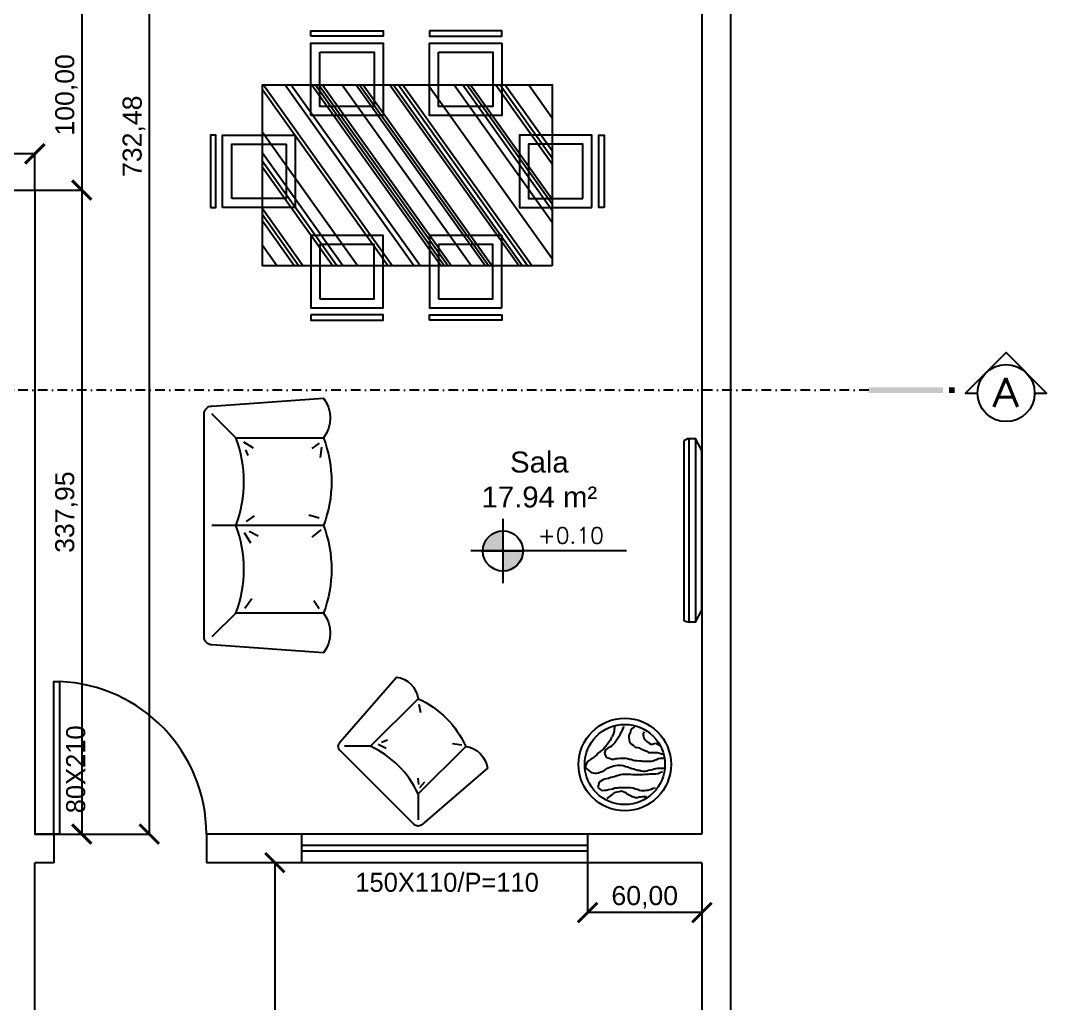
# Model space of a CAD drawing. Header units: metres. Extents: x 13415 to 21618, y 7657 to 10396.
# Drawn here: x 15992 to 16530, y 8589 to 9105 of the extents above; entities that cross this region are included whole.
import ezdxf
from ezdxf.enums import TextEntityAlignment as Align

# ---------------------------------------------------------------- set-up
doc = ezdxf.new("R2010")
doc.units = ezdxf.units.M
doc.header["$LTSCALE"] = 0.2
doc.linetypes.add('DASHDOTX2', pattern=[50.8, 25.4, -12.7, 0, -12.7])
for name, color, linetype in [('01', 1, 'Continuous'), ('02', 2, 'Continuous'), ('03', 3, 'Continuous'), ('04', 4, 'Continuous'), ('05', 5, 'Continuous'), ('06', 6, 'Continuous'), ('ARQ-SÍMBOLOS', 2, 'Continuous'), ('ARQ-TEXTO2', 2, 'Continuous'), ('Block1', 1, 'Continuous'), ('Block2', 2, 'Continuous')]:
    doc.layers.add(name, color=color, linetype=linetype)
doc.styles.add('ROMANS', font='romans.shx')
doc.styles.get("Standard").update_dxf_attribs({"font": 'arial.ttf'})
doc.dimstyles.new('Cotas Externas', dxfattribs={"dimtxt": 10, "dimasz": 10.2, "dimexe": 0.125, "dimexo": 0.0625, "dimgap": 2, "dimtad": 1, "dimzin": 1, "dimtxsty": 'Standard', "dimblk": 'ARCHTICK', "dimcen": 0.2, "dimclrd": 2, "dimclre": 2, "dimadec": 0, "dimazin": 0, "dimtfac": 1, "dimtmove": 0, "dimatfit": 3, "dimfxl": 1, "dimarcsym": 0})

# ---------------------------------------------------------------- blocks, each defined once
blk = doc.blocks.new('Mesa018')
at = {"layer": 'Block1'}
for p, q in [((-80, 97.44), (-10.5, 0)), ((-79.43, 100), (-8.1, 0)), ((-67.47, 100), (3.86, 0)), ((-64.12, 100), (7.22, 0)), ((-52.63, 100), (18.7, 0)), ((-50.71, 100), (20.62, 0)), ((-48.8, 100), (22.53, 0)), ((-46.88, 100), (24.45, 0)), ((-35.87, 100), (35.46, 0)), ((-28.21, 100), (43.12, 0)), ((-26.3, 100), (45.03, 0)), ((-24.38, 100), (46.95, 0)), ((-9.54, 100), (61.79, 0)), ((-7.63, 100), (63.7, 0)), ((-4.75, 100), (66.58, 0)), ((-2.36, 100), (68.97, 0)), ((11.52, 100), (80, 4)), ((25.89, 100), (80, 24.14)), ((30.67, 100), (80, 30.85)), ((33.07, 100), (80, 34.2)), ((34.98, 100), (80, 36.89)), ((48.86, 100), (80, 56.35)), ((51.26, 100), (80, 59.71)), ((54.13, 100), (80, 63.73)), ((67.06, 100), (80, 81.85)), ((-80, 73.95), (-27.25, 0)), ((-80, 62.54), (-35.39, 0)), ((-80, 57.84), (-38.74, 0)), ((-80, 54.48), (-41.14, 0)), ((-80, 31.67), (-57.41, 0)), ((-80, 28.31), (-59.81, 0)), ((-80, 24.95), (-62.2, 0)), ((-80, 11.53), (-71.77, 0))]:
    blk.add_line(p, q, dxfattribs=at)
at = {"layer": 'Block2'}
for points in [[(-53.26, 126.94), (-53.26, 129.94), (-13.26, 129.94), (-13.26, 126.94)], [(12.32, 129.94), (12.32, 126.94), (52.32, 126.94), (52.32, 129.94)], [(-53.26, 83.13), (-53.26, 123.13), (-13.26, 123.13), (-13.26, 83.13)], [(52.32, 123.13), (52.32, 83.13), (12.32, 83.13), (12.32, 123.13)], [(-48.26, 118.13), (-18.26, 118.13), (-18.26, 88.13), (-48.26, 88.13)], [(17.32, 118.13), (47.32, 118.13), (47.32, 88.13), (17.32, 88.13)], [(80, 0), (-80, 0), (-80, 100), (80, 100)], [(-108.75, 32.24), (-105.75, 32.24), (-105.75, 72.24), (-108.75, 72.24)], [(-101.95, 32.24), (-101.95, 72.24), (-61.95, 72.24), (-61.95, 32.24)], [(101.95, 32.24), (101.95, 72.24), (61.95, 72.24), (61.95, 32.24)], [(108.75, 32.24), (105.75, 32.24), (105.75, 72.24), (108.75, 72.24)], [(-96.95, 37.24), (-96.95, 67.24), (-66.95, 67.24), (-66.95, 37.24)], [(96.95, 37.24), (96.95, 67.24), (66.95, 67.24), (66.95, 37.24)], [(-53.26, 16.87), (-53.26, -23.13), (-13.26, -23.13), (-13.26, 16.87)], [(-48.26, -18.13), (-18.26, -18.13), (-18.26, 11.87), (-48.26, 11.87)], [(52.32, -23.13), (52.32, 16.87), (12.32, 16.87), (12.32, -23.13)], [(17.32, -18.13), (47.32, -18.13), (47.32, 11.87), (17.32, 11.87)], [(-53.26, -26.94), (-53.26, -29.94), (-13.26, -29.94), (-13.26, -26.94)], [(12.32, -29.94), (12.32, -26.94), (52.32, -26.94), (52.32, -29.94)]]:
    blk.add_lwpolyline(points, close=True, dxfattribs=at)
blk = doc.blocks.new('MsCentro01')
at = {"layer": 'Block1'}
for p, q in [((-6.91, 21.67), (-7.47, 19.43)), ((-6.36, 25.01), (-6.91, 22.78)), ((-6.91, 22.78), (-6.91, 21.67)), ((-2.73, 20.27), (-3.28, 19.15)), ((-1.89, 21.39), (-2.73, 20.27)), ((-1.61, 22.5), (-1.89, 21.39)), ((-1.05, 23.62), (-1.61, 22.5)), ((-0.77, 24.74), (-1.05, 23.62)), ((3.7, 21.11), (2.58, 18.88)), ((3.97, 22.22), (3.7, 21.11)), ((4.81, 23.34), (3.97, 22.22)), ((6.21, 24.46), (4.81, 23.34)), ((12.63, 21.11), (11.79, 19.71)), ((-10.26, 14.41), (-11.1, 13.29)), ((-9.43, 15.53), (-10.26, 14.41)), ((-9.15, 16.64), (-9.43, 15.53)), ((-8.59, 17.76), (-9.15, 16.64)), ((-7.47, 19.43), (-8.31, 18.04)), ((-6.36, 14.13), (-7.47, 13.02)), ((-5.52, 15.25), (-6.36, 14.13)), ((-4.68, 16.64), (-5.52, 15.25)), ((-3.84, 18.04), (-4.68, 16.64)), ((-3.28, 19.15), (-3.84, 18.04)), ((2.58, 18.88), (2.58, 17.48)), ((2.58, 17.48), (2.86, 16.09)), ((2.86, 16.09), (3.14, 14.69)), ((3.14, 14.69), (4.25, 13.29)), ((11.79, 19.71), (12.07, 18.32)), ((12.07, 18.32), (12.35, 17.2)), ((12.35, 17.2), (13.19, 16.09)), ((13.19, 16.09), (14.3, 14.97)), ((14.3, 14.97), (15.7, 13.85)), ((15.7, 13.85), (16.82, 13.29)), ((17.93, 13.29), (19.05, 13.57)), ((19.05, 13.57), (20.17, 13.85)), ((20.17, 13.85), (21.28, 13.29)), ((-17.24, 7.43), (-18.08, 6.32)), ((-16.13, 8.27), (-17.24, 7.43)), ((-15.01, 9.11), (-16.13, 8.27)), ((-13.89, 9.95), (-15.01, 9.11)), ((-13.34, 11.06), (-13.89, 9.95)), ((-12.22, 11.9), (-13.34, 11.06)), ((-12.78, 8.83), (-13.06, 7.43)), ((-13.06, 7.43), (-12.78, 6.04)), ((-11.94, 9.95), (-12.78, 8.83)), ((-11.1, 13.29), (-12.22, 11.9)), ((-10.82, 10.78), (-11.94, 9.95)), ((-9.71, 11.34), (-10.82, 10.78)), ((-8.59, 11.9), (-9.71, 11.34)), ((-7.47, 13.02), (-8.59, 11.9)), ((4.25, 13.29), (5.37, 12.46)), ((5.37, 12.46), (6.77, 11.34)), ((6.77, 11.34), (8.16, 11.06)), ((8.16, 11.06), (9.28, 10.78)), ((9.28, 10.78), (10.67, 9.95)), ((10.67, 9.95), (11.79, 9.67)), ((11.79, 9.67), (12.91, 9.11)), ((12.91, 9.11), (14.3, 8.55)), ((14.3, 8.55), (15.42, 7.71)), ((15.42, 7.71), (21.28, 7.71)), ((16.82, 13.29), (17.93, 13.29)), ((21.28, 13.29), (22.4, 12.46)), ((21.28, 7.71), (22.68, 7.43)), ((22.68, 7.43), (23.8, 6.88)), ((23.8, 6.88), (24.91, 6.6)), ((-24.5, 1.02), (-25.06, -0.1)), ((-23.67, 2.13), (-24.5, 1.02)), ((-21.43, 3.81), (-23.67, 2.13)), ((-20.32, 4.36), (-21.43, 3.81)), ((-19.2, 5.48), (-20.32, 4.36)), ((-18.08, 6.32), (-19.2, 5.48)), ((-12.78, 6.04), (-11.94, 4.64)), ((-11.94, 4.64), (-10.82, 4.36)), ((-10.82, 4.36), (-9.43, 3.81)), ((-9.43, 3.81), (-8.31, 3.53)), ((-8.31, 3.53), (-6.91, 3.53)), ((-6.91, 3.53), (-5.8, 3.81)), ((-5.8, 3.81), (-4.4, 3.81)), ((-4.4, 3.81), (-3.28, 4.09)), ((-3.28, 4.09), (0.62, 4.09)), ((0.62, 4.09), (1.74, 3.81)), ((1.74, 3.81), (2.86, 3.53)), ((2.86, 3.53), (3.97, 3.53)), ((3.97, 3.53), (5.09, 2.97)), ((5.09, 2.97), (6.49, 2.69)), ((6.49, 2.69), (7.88, 2.69)), ((7.88, 2.69), (9.56, 2.41)), ((9.56, 2.41), (10.67, 2.41)), ((10.67, 2.41), (11.79, 2.13)), ((11.79, 2.13), (17.38, 2.13)), ((17.38, 2.13), (18.49, 2.41)), ((18.49, 2.41), (19.61, 2.97)), ((19.61, 2.97), (20.73, 3.25)), ((20.73, 3.25), (21.84, 3.81)), ((21.84, 3.81), (22.96, 4.09)), ((22.96, 4.09), (25.19, 4.09)), ((-25.06, -0.1), (-25.62, -1.22)), ((-25.62, -1.22), (-25.34, -2.33)), ((-25.34, -2.33), (-24.22, -3.17)), ((-24.22, -3.17), (-23.11, -4.01)), ((-23.11, -4.01), (-21.71, -5.12)), ((-21.71, -5.12), (-20.6, -5.4)), ((-20.6, -5.4), (-19.48, -5.68)), ((-19.48, -5.68), (-18.36, -5.68)), ((-18.36, -5.68), (-16.97, -5.4)), ((-16.97, -5.4), (-15.85, -4.84)), ((-15.85, -4.84), (-14.73, -4.57)), ((-14.73, -4.57), (-13.62, -4.01)), ((-13.62, -4.01), (-12.5, -3.17)), ((-12.5, -3.17), (-11.1, -2.33)), ((-11.1, -2.33), (-9.71, -1.77)), ((-9.71, -1.77), (-8.31, -1.22)), ((-8.31, -1.22), (-7.19, -0.94)), ((-7.19, -0.94), (-6.08, -0.66)), ((-6.08, -0.66), (-4.68, -0.38)), ((-4.68, -0.38), (-2.45, -0.38)), ((-1.61, -6.52), (-2.73, -6.8)), ((-2.45, -0.38), (-1.05, -0.66)), ((3.7, -6.52), (-1.61, -6.52)), ((-1.05, -0.66), (0.62, -1.22)), ((0.62, -1.22), (1.74, -1.5)), ((1.74, -1.5), (3.42, -2.05)), ((3.42, -2.05), (4.53, -2.61)), ((5.09, -6.8), (3.7, -6.52)), ((4.53, -2.61), (5.93, -2.89)), ((5.93, -2.89), (7.05, -3.17)), ((7.05, -3.17), (8.16, -3.73)), ((8.16, -3.73), (9.28, -3.73)), ((9.28, -3.73), (10.67, -4.01)), ((10.67, -4.01), (11.79, -4.29)), ((12.91, -6.52), (11.51, -6.8)), ((11.79, -4.29), (12.91, -4.29)), ((12.91, -4.29), (14.3, -4.01)), ((15.14, -6.52), (12.91, -6.52)), ((14.3, -4.01), (15.42, -3.73)), ((16.26, -6.24), (15.14, -6.52)), ((15.42, -3.73), (16.82, -3.45)), ((20.17, -6.24), (16.26, -6.24)), ((16.82, -3.45), (17.93, -3.17)), ((17.93, -3.17), (19.05, -2.89)), ((19.05, -2.89), (21.28, -2.33)), ((21.56, -5.96), (20.17, -6.24)), ((21.28, -2.33), (25.75, -2.33)), ((22.96, -5.4), (21.56, -5.96)), ((24.36, -4.84), (22.96, -5.4)), ((-16.69, -11.54), (-17.24, -13.77)), ((-15.57, -10.7), (-16.69, -11.54)), ((-14.45, -10.15), (-15.57, -10.7)), ((-13.06, -9.59), (-14.45, -10.15)), ((-11.94, -9.31), (-13.06, -9.59)), ((-10.54, -9.03), (-11.94, -9.31)), ((-9.15, -8.47), (-10.54, -9.03)), ((-8.03, -8.19), (-9.15, -8.47)), ((-6.64, -7.91), (-8.03, -8.19)), ((-5.24, -7.36), (-6.64, -7.91)), ((-4.12, -7.08), (-5.24, -7.36)), ((-2.73, -6.8), (-4.12, -7.08)), ((11.51, -6.8), (5.09, -6.8)), ((-17.24, -13.77), (-17.52, -14.89)), ((-17.52, -14.89), (-15.29, -16.56)), ((-15.29, -16.56), (-14.17, -16.84)), ((-14.17, -16.84), (-13.06, -16.56)), ((-13.06, -16.56), (-11.94, -16.56)), ((-11.94, -16.56), (-10.54, -16.29)), ((-10.54, -16.29), (-7.75, -15.73)), ((-9.71, -20.75), (-8.03, -19.36)), ((-8.03, -19.36), (-6.64, -18.24)), ((-7.75, -15.73), (-6.36, -15.17)), ((-6.64, -18.24), (-4.96, -17.68)), ((-6.36, -15.17), (-4.96, -15.17)), ((-4.96, -15.17), (-3.84, -14.89)), ((-4.96, -17.68), (-3.56, -17.4)), ((-3.84, -14.89), (3.7, -14.89)), ((-3.56, -17.4), (-2.17, -17.12)), ((-2.17, -17.12), (-1.05, -17.4)), ((-1.05, -17.4), (0.07, -17.96)), ((0.07, -17.96), (1.18, -18.8)), ((1.18, -18.8), (2.3, -19.36)), ((2.3, -19.36), (3.7, -20.19)), ((3.7, -14.89), (5.37, -15.17)), ((5.37, -15.17), (6.77, -15.73)), ((6.77, -15.73), (8.16, -16.01)), ((8.16, -16.01), (9.56, -16.56)), ((9.56, -16.56), (10.67, -16.84)), ((10.67, -16.84), (12.91, -16.84)), ((12.91, -16.84), (14.03, -16.56)), ((14.03, -16.56), (15.14, -16.56)), ((15.14, -16.56), (16.26, -16.29)), ((16.26, -16.29), (17.38, -16.01)), ((17.38, -16.01), (18.49, -15.45)), ((18.49, -15.45), (19.61, -15.17)), ((-11.38, -22.15), (-9.71, -20.75)), ((3.7, -20.19), (4.81, -20.75)), ((4.81, -20.75), (5.93, -21.03)), ((5.93, -21.03), (7.05, -21.31)), ((7.05, -21.31), (8.16, -21.31)), ((8.16, -21.31), (9.28, -21.03)), ((9.28, -21.03), (10.4, -21.03)), ((10.4, -21.03), (11.51, -20.75)), ((11.51, -20.75), (13.75, -20.75)), ((13.75, -20.75), (14.03, -21.03))]:
    blk.add_line(p, q, dxfattribs=at)
at = {"layer": 'Block2'}
for radius in [30, 26]:
    blk.add_circle((0, 0), radius, dxfattribs=at)
blk = doc.blocks.new('Sofa002b')
at = {"layer": 'Block1'}
for p, q in [((-70.7, 0), (-70.7, 71.5)), ((72.3, 71.5), (72.3, 0)), ((-66.64, 64.29), (-58.73, 58.49)), ((-4.92, 64.81), (-13.36, 59.54)), ((-3.86, 60.6), (-7.55, 53.22)), ((4.05, 62.71), (8.8, 56.38)), ((62.61, 63.76), (57.86, 61.65)), ((68.94, 65.34), (64.19, 57.43)), ((-2.81, 2.08), (-8.61, 9.46)), ((6.69, 3.66), (9.33, 12.09)), ((67.89, 3.66), (63.67, 9.46)), ((-67.17, 3.66), (-60.84, 7.88)), ((64.72, 1.55), (56.28, 2.61))]:
    blk.add_line(p, q, dxfattribs=at)
for points in [[(-70.7, 71.5), (-90.2, 91)], [(0.8, 0), (0.8, 91)], [(72.3, 71.5), (91.8, 91)]]:
    blk.add_lwpolyline(points, dxfattribs=at)
for centre in [(-34.95, 166.83), (36.55, 166.83)]:
    blk.add_arc(centre, 101.82, 249.44395, 290.55605, dxfattribs=at)
at = {"layer": 'Block2'}
blk.add_lwpolyline([(0.8, 0, -0.181335), (-70.7, 0, -0.333333), (-103.2, 0), (-96.7, 91, -0.414214), (-90.2, 97.5), (91.8, 97.5, -0.414214), (98.3, 91), (104.8, 0, -0.333333), (72.3, 0, -0.181335)], format="xyb", close=True, dxfattribs=at)
blk = doc.blocks.new('Sofa002a')
at = {"layer": 'Block1'}
for p, q in [((-26.98, 4.94), (-26.98, 59.94)), ((28.02, 59.94), (28.02, 4.94)), ((-24.32, 55.2), (-23.92, 49.12)), ((-21.89, 53.98), (-17.83, 50.74)), ((24.78, 54.39), (17.88, 51.96)), ((23.97, 51.14), (21.94, 46.28)), ((-23.92, 6.54), (-17.83, 11)), ((24.37, 7.75), (18.69, 11.4))]:
    blk.add_line(p, q, dxfattribs=at)
for points in [[(-26.98, 59.94), (-41.97, 74.94)], [(28.02, 59.94), (43.02, 74.94)]]:
    blk.add_lwpolyline(points, dxfattribs=at)
blk.add_arc((0.53, 133.27), 78.32, 249.44395, 290.55605, dxfattribs=at)
at = {"layer": 'Block2'}
blk.add_lwpolyline([(28.02, 4.94, -0.181335), (-26.98, 4.94, -0.333333), (-51.97, 4.94), (-46.98, 74.94, -0.414214), (-41.97, 79.94), (43.02, 79.94, -0.414214), (48.02, 74.94), (53.02, 4.94, -0.333333)], format="xyb", close=True, dxfattribs=at)
blk = doc.blocks.new('_ArchTick')
at = {"color": 0, "linetype": 'ByBlock', "const_width": 0.15}
blk.add_lwpolyline([(-0.5, -0.5), (0.5, 0.5)], dxfattribs=at)
blk = doc.blocks.new('*D167')
at = {"layer": '04', "color": 2, "lineweight": -2, "transparency": 16777216}
for p, q in [((15999.4, 9410.04), (16059.47, 9410.04)), ((16059.34, 9410.04), (16059.34, 8677.57)), ((15999.4, 8677.57), (16059.47, 8677.57))]:
    blk.add_line(p, q, dxfattribs=at)
at = {"layer": 'Defpoints', "color": 0, "transparency": 16777216}
for p in [(15999.34, 9410.04), (15999.34, 8677.57), (16059.34, 8677.57)]:
    blk.add_point(p, dxfattribs=at)
at = {"layer": '04', "color": 2, "lineweight": -2, "transparency": 16777216, "xscale": 10.2, "yscale": 10.2, "zscale": 10.2}
for p, rotation in [((16059.34, 9410.04), 90), ((16059.34, 8677.57), 270)]:
    blk.add_blockref('_ArchTick', p, dxfattribs=dict(at, rotation=rotation))
at = {"layer": '04', "color": 0, "transparency": 16777216, "insert": (16051.33, 9043.8), "char_height": 10, "attachment_point": 5, "rotation": 90}
blk.add_mtext('732,48', dxfattribs=at)
blk = doc.blocks.new('Nível_Planta')
at = {"layer": 'ARQ-SÍMBOLOS', "ltscale": 0.1}
h = blk.add_hatch(color=1, dxfattribs=at)
h.dxf.hatch_style = 1
h.paths.add_polyline_path([(-0.25, 0), (0, 0), (0, 0.25, 0.414214)])
h.paths.add_polyline_path([(0.25, 0), (0, 0), (0, -0.25, 0.414214)])
at = {"layer": 'ARQ-SÍMBOLOS', "color": 1}
for p, q in [((0, 0.4), (0, -0.4)), ((1.535, 0), (-0.4, 0))]:
    blk.add_line(p, q, dxfattribs=at)
at = {"layer": 'ARQ-SÍMBOLOS', "color": 1, "ltscale": 0.1}
blk.add_line((-0.25, 0), (0.25, 0), dxfattribs=at)
at = {"layer": 'ARQ-SÍMBOLOS', "color": 1}
blk.add_circle((0, 0), 0.25, dxfattribs=at)
at = {"layer": 'ARQ-TEXTO2', "style": 'ROMANS'}
blk.add_attdef('NIVEL-ACABADO', text='', height=0.2, dxfattribs=at).set_placement((0.432, 0.034), align=Align.BOTTOM_LEFT)
blk = doc.blocks.new('*D125')
at = {"layer": '04', "color": 2, "lineweight": -2, "transparency": 16777216}
for p, q in [((15999.4, 9015.52), (16024.09, 9015.52)), ((16023.96, 9015.52), (16023.96, 8677.57)), ((15999.4, 8677.57), (16024.09, 8677.57))]:
    blk.add_line(p, q, dxfattribs=at)
at = {"layer": 'Defpoints', "color": 0, "transparency": 16777216}
for p in [(15999.34, 9015.52), (15999.34, 8677.57), (16023.96, 8677.57)]:
    blk.add_point(p, dxfattribs=at)
at = {"layer": '04', "color": 2, "lineweight": -2, "transparency": 16777216, "xscale": 10.2, "yscale": 10.2, "zscale": 10.2}
for p, rotation in [((16023.96, 9015.52), 90), ((16023.96, 8677.57), 270)]:
    blk.add_blockref('_ArchTick', p, dxfattribs=dict(at, rotation=rotation))
at = {"layer": '04', "color": 0, "transparency": 16777216, "insert": (16015.95, 8846.54), "char_height": 10, "attachment_point": 5, "rotation": 90}
blk.add_mtext('337,95', dxfattribs=at)
blk = doc.blocks.new('*D203')
at = {"layer": '04', "color": 2, "lineweight": -2, "transparency": 16777216}
for p, q in [((15974.34, 9034.58), (15926.26, 9034.58)), ((15974.34, 9015.58), (15974.34, 9034.71)), ((15999.34, 9034.58), (15974.34, 9034.58)), ((15999.34, 9015.58), (15999.34, 9034.71))]:
    blk.add_line(p, q, dxfattribs=at)
at = {"layer": 'Defpoints', "color": 0, "transparency": 16777216}
for p in [(15974.34, 9034.58), (15974.34, 9015.52), (15999.34, 9015.52)]:
    blk.add_point(p, dxfattribs=at)
at = {"layer": '04', "color": 2, "lineweight": -2, "transparency": 16777216, "xscale": 10.2, "yscale": 10.2, "zscale": 10.2, "rotation": 180}
blk.add_blockref('_ArchTick', (15974.34, 9034.58), dxfattribs=at)
at = {"layer": '04', "color": 2, "lineweight": -2, "transparency": 16777216, "xscale": 10.2, "yscale": 10.2, "zscale": 10.2}
blk.add_blockref('_ArchTick', (15999.34, 9034.58), dxfattribs=at)
at = {"layer": '04', "color": 0, "transparency": 16777216, "insert": (15945.2, 9042.59), "char_height": 10, "attachment_point": 5}
blk.add_mtext('25,00', dxfattribs=at)
blk = doc.blocks.new('Corte002')
at = {"layer": 'Block2'}
blk.add_lwpolyline([(-63, 0), (-69.21, 0), (-48, 21.21), (-26.79, 0), (-33, 0, 1)], format="xyb", close=True, dxfattribs=at)
blk.add_arc((-48, 0), 15, 180, 0, dxfattribs=at)
for points in [[(-21, 0), (-21, 3), (-18, 0), (-18, 3)], [(-15, 0), (-15, 3), (24, 0), (24, 3)]]:
    blk.add_solid(points, dxfattribs=at)
at = {"layer": 'Block2', "color": 4, "style": 'ROMANS', "oblique": 0.1222, "width": 1.2}
blk.add_attdef('A', text='', height=15, dxfattribs=at).set_placement((-47.82, 0.33), align=Align.MIDDLE)
blk = doc.blocks.new('*D214')
at = {"layer": '04', "color": 2, "lineweight": -2, "transparency": 16777216}
for p, q in [((15999.4, 9115.52), (16024.09, 9115.52)), ((16023.96, 9115.52), (16023.96, 9015.52)), ((15999.4, 9015.52), (16024.09, 9015.52))]:
    blk.add_line(p, q, dxfattribs=at)
at = {"layer": 'Defpoints', "color": 0, "transparency": 16777216}
for p in [(15999.34, 9115.52), (15999.34, 9015.52), (16023.96, 9015.52)]:
    blk.add_point(p, dxfattribs=at)
at = {"layer": '04', "color": 2, "lineweight": -2, "transparency": 16777216, "xscale": 10.2, "yscale": 10.2, "zscale": 10.2}
for p, rotation in [((16023.96, 9115.52), 90), ((16023.96, 9015.52), 270)]:
    blk.add_blockref('_ArchTick', p, dxfattribs=dict(at, rotation=rotation))
at = {"layer": '04', "color": 0, "transparency": 16777216, "insert": (16015.95, 9065.52), "char_height": 10, "attachment_point": 5, "rotation": 90}
blk.add_mtext('100,00', dxfattribs=at)
blk = doc.blocks.new('*D252')
at = {"layer": '04', "color": 2, "linetype": 'ByBlock', "lineweight": -2, "transparency": 16777216}
for p, q in [((16289.34, 8662.5), (16289.34, 8636.24)), ((16349.34, 8662.5), (16349.34, 8636.24)), ((16349.34, 8636.36), (16289.34, 8636.36))]:
    blk.add_line(p, q, dxfattribs=at)
at = {"layer": 'Defpoints', "color": 0, "linetype": 'ByBlock', "transparency": 16777216}
for p in [(16289.34, 8662.57), (16349.34, 8662.57), (16289.34, 8636.36)]:
    blk.add_point(p, dxfattribs=at)
at = {"layer": '04', "color": 2, "linetype": 'ByBlock', "lineweight": -2, "transparency": 16777216, "xscale": 10.2, "yscale": 10.2, "zscale": 10.2, "rotation": 180}
blk.add_blockref('_ArchTick', (16289.34, 8636.36), dxfattribs=at)
at = {"layer": '04', "color": 2, "linetype": 'ByBlock', "lineweight": -2, "transparency": 16777216, "xscale": 10.2, "yscale": 10.2, "zscale": 10.2}
blk.add_blockref('_ArchTick', (16349.34, 8636.36), dxfattribs=at)
at = {"layer": '04', "color": 0, "linetype": 'ByBlock', "transparency": 16777216, "insert": (16319.34, 8644.37), "char_height": 10, "attachment_point": 5}
blk.add_mtext('60,00', dxfattribs=at)
blk = doc.blocks.new('*D265')
at = {"layer": '04', "color": 2, "linetype": 'ByBlock', "lineweight": -2, "transparency": 16777216}
for p, q in [((16139.28, 8662.57), (16125.15, 8662.57)), ((16125.27, 8662.57), (16125.27, 8276.71)), ((16139.28, 8276.71), (16125.15, 8276.71))]:
    blk.add_line(p, q, dxfattribs=at)
at = {"layer": 'Defpoints', "color": 0, "linetype": 'ByBlock', "transparency": 16777216}
for p in [(16139.34, 8662.57), (16125.27, 8276.71), (16139.34, 8276.71)]:
    blk.add_point(p, dxfattribs=at)
at = {"layer": '04', "color": 2, "linetype": 'ByBlock', "lineweight": -2, "transparency": 16777216, "xscale": 10.2, "yscale": 10.2, "zscale": 10.2}
for p, rotation in [((16125.27, 8662.57), 90), ((16125.27, 8276.71), 270)]:
    blk.add_blockref('_ArchTick', p, dxfattribs=dict(at, rotation=rotation))
at = {"layer": '04', "color": 0, "linetype": 'ByBlock', "transparency": 16777216, "insert": (16117.26, 8469.64), "char_height": 10, "attachment_point": 5, "rotation": 90}
blk.add_mtext('385,85', dxfattribs=at)

msp = doc.modelspace()

# ---------------------------------------------------------------- linework, layer by layer
at = {"color": 8, "linetype": 'Continuous'}
for p, q in [((16339.924, 8883.931), (16339.924, 8789.429)), ((16342.569, 8885.246), (16345.955, 8885.246)), ((16342.569, 8788.703), (16342.569, 8885.246)), ((16339.924, 8789.429), (16342.569, 8788.703)), ((16345.955, 8788.703), (16342.569, 8788.703))]:
    msp.add_line(p, q, dxfattribs=at)
msp.add_lwpolyline([(16349.34, 8878.932), (16345.955, 8885.246), (16345.955, 8788.703), (16349.34, 8795.017)], close=True, dxfattribs=at)
msp.add_arc((16344.062, 8878.926), 6.493, 103.29085, 129.58558, dxfattribs=at)
at = {"layer": '01'}
msp.add_arc((16009.238, 8677.524), 80.103, 0.0304, 87.78022, dxfattribs=at)
msp.add_arc((16009.238, 8677.524), 80.103, 0.0304, 87.78022, dxfattribs=at)
at = {"layer": '02'}
for p, q in [((16289.34, 8677.566), (16139.34, 8677.566)), ((16289.34, 8662.566), (16139.34, 8662.566))]:
    msp.add_line(p, q, dxfattribs=at)
msp.add_lwpolyline([(16009.34, 8677.566), (16009.34, 8757.566), (16012.34, 8757.566), (16012.34, 8677.566)], close=True, dxfattribs=at)
at = {"layer": '03'}
for p, q in [((16289.34, 8671.566), (16139.34, 8671.566)), ((16289.34, 8668.566), (16139.34, 8668.566))]:
    msp.add_line(p, q, dxfattribs=at)
at = {"layer": '04', "linetype": 'DASHDOTX2'}
msp.add_line((16436.906, 8910.517), (15270.757, 8910.517), dxfattribs=at)
at = {"layer": '06'}
for p, q in [((16364.34, 10291.157), (16364.34, 7908.428)), ((16349.34, 9410.042), (16349.34, 8677.566)), ((16009.34, 8677.566), (15999.34, 8677.566)), ((16009.34, 8677.566), (16009.34, 8662.566)), ((16139.34, 8677.566), (16089.34, 8677.566)), ((16089.34, 8677.566), (16089.34, 8662.566)), ((16139.34, 8677.566), (16139.34, 8662.566)), ((16349.34, 8677.566), (16289.34, 8677.566)), ((16009.34, 8662.566), (15999.34, 8662.566)), ((15999.34, 8276.713), (15999.34, 8662.566)), ((16139.34, 8662.566), (16089.34, 8662.566)), ((16349.34, 8662.566), (16289.34, 8662.566)), ((16349.34, 8662.566), (16349.34, 7923.428))]:
    msp.add_line(p, q, dxfattribs=at)
at = {"layer": '06', "ltscale": 1000000.0}
msp.add_line((16289.34, 8677.566), (16289.34, 8662.566), dxfattribs=at)
at = {"layer": '06'}
msp.add_lwpolyline([(15974.34, 9015.517), (15999.34, 9015.517), (15999.34, 8677.566), (16009.34, 8677.566)], dxfattribs=at)

# ---------------------------------------------------------------- block references
at = {"layer": '01'}
ref = msp.add_blockref('Corte002', (16460.906, 8909.017), dxfattribs=dict(at, xscale=-1))
ref.add_attrib('A', 'A', dxfattribs={"layer": 'Block2', "color": 4, "height": 15, "style": 'ROMANS', "oblique": 0.12217, "width": 1.2}).set_placement((16508.725, 8909.348), align=Align.MIDDLE)
at = {"layer": '06', "xscale": 0.95, "yscale": 0.95}
msp.add_blockref('Mesa018', (16194.747, 8975.752), dxfattribs=at)
at = {"layer": '06', "xscale": 0.6429479326416185, "yscale": 0.6429479326416185, "zscale": 0.6429479326416185}
for name, p, rotation in [('Sofa002b', (16150.809, 8839.014), 90), ('Sofa002a', (16215.419, 8738.122), 134.9673853483739)]:
    msp.add_blockref(name, p, dxfattribs=dict(at, rotation=rotation))
at = {"layer": '06', "xscale": 0.8092670056596327, "yscale": 0.8092670056596327, "zscale": 0.8092670056596327}
msp.add_blockref('MsCentro01', (16308.874, 8714.085), dxfattribs=at)
at = {"layer": 'ARQ-SÍMBOLOS'}
ref = msp.add_blockref('Nível_Planta', (16244.957, 8826.136), dxfattribs=dict(at, xscale=42.1875, yscale=42.1875, zscale=42.1875))
ref.add_attrib('NIVEL-ACABADO', '+0.10', dxfattribs={"layer": 'ARQ-TEXTO2', "color": 1, "height": 8.4375, "style": 'ROMANS'}).set_placement((16263.196, 8827.562), align=Align.BOTTOM_LEFT)

# ---------------------------------------------------------------- texts
at = {"layer": '02', "insert": (16015.763, 8571.662), "char_height": 10, "attachment_point": 1, "rotation": 90}
msp.add_mtext_dynamic_manual_height_columns('\\pxqc;{\\Famgdtans dwe edits|c0;80X210}', width=279.77916, gutter_width=12.5, heights=[0], dxfattribs=at)
at = {"layer": '02', "insert": (16075.77, 8657.268), "char_height": 10, "attachment_point": 1}
msp.add_mtext_dynamic_manual_height_columns('\\pxqc;{\\Famgdtans dwe edits|c0;150X110/P=110}', width=279.77916, gutter_width=12.5, heights=[0], dxfattribs=at)
at = {"layer": '05', "insert": (16168.35, 8878.308), "char_height": 11, "attachment_point": 1}
msp.add_mtext_dynamic_manual_height_columns('\\pxqc;{\\C1;Sala\\P17.94 m²}', width=191.43704, gutter_width=125, heights=[0], dxfattribs=at)

# ---------------------------------------------------------------- dimensions: what is measured, and where the dimension line sits
at = {"layer": '04'}
for base, p1, p2, picture, middle in [((16059.34, 8677.566), (15999.34, 9410.042), (15999.34, 8677.566), '*D167', (16051.331, 9043.804)), ((16023.961, 9015.517), (15999.34, 9115.517), (15999.34, 9015.517), '*D214', (16015.952, 9065.517)), ((16023.961, 8677.566), (15999.34, 9015.517), (15999.34, 8677.566), '*D125', (16015.952, 8846.542))]:
    dim = msp.add_linear_dim(base=base, p1=p1, p2=p2, angle=90, dimstyle='Cotas Externas', override={"dimtxt": 10}, dxfattribs=at)
    dim.commit()
    dim.dimension.update_dxf_attribs({"geometry": picture, "text_midpoint": middle})
dim = msp.add_linear_dim(base=(15974.34, 9034.582), p1=(15999.34, 9015.517), p2=(15974.34, 9015.517), dimstyle='Cotas Externas', override={"dimtxt": 10}, dxfattribs=at)
dim.commit()
dim.dimension.update_dxf_attribs({"geometry": '*D203', "text_midpoint": (15945.2, 9042.592)})
at = {"layer": '04', "linetype": 'ByBlock'}
dim = msp.add_linear_dim(base=(16125.274, 8276.713), p1=(16139.34, 8662.566), p2=(16139.34, 8276.713), angle=90, dimstyle='Cotas Externas', dxfattribs=at)
dim.commit()
dim.dimension.update_dxf_attribs({"geometry": '*D265', "text_midpoint": (16117.264, 8469.639)})
dim = msp.add_linear_dim(base=(16289.34, 8636.362), p1=(16349.34, 8662.566), p2=(16289.34, 8662.566), dimstyle='Cotas Externas', dxfattribs=at)
dim.commit()
dim.dimension.update_dxf_attribs({"geometry": '*D252', "text_midpoint": (16319.34, 8644.372)})

doc.saveas('drawing.dxf')
